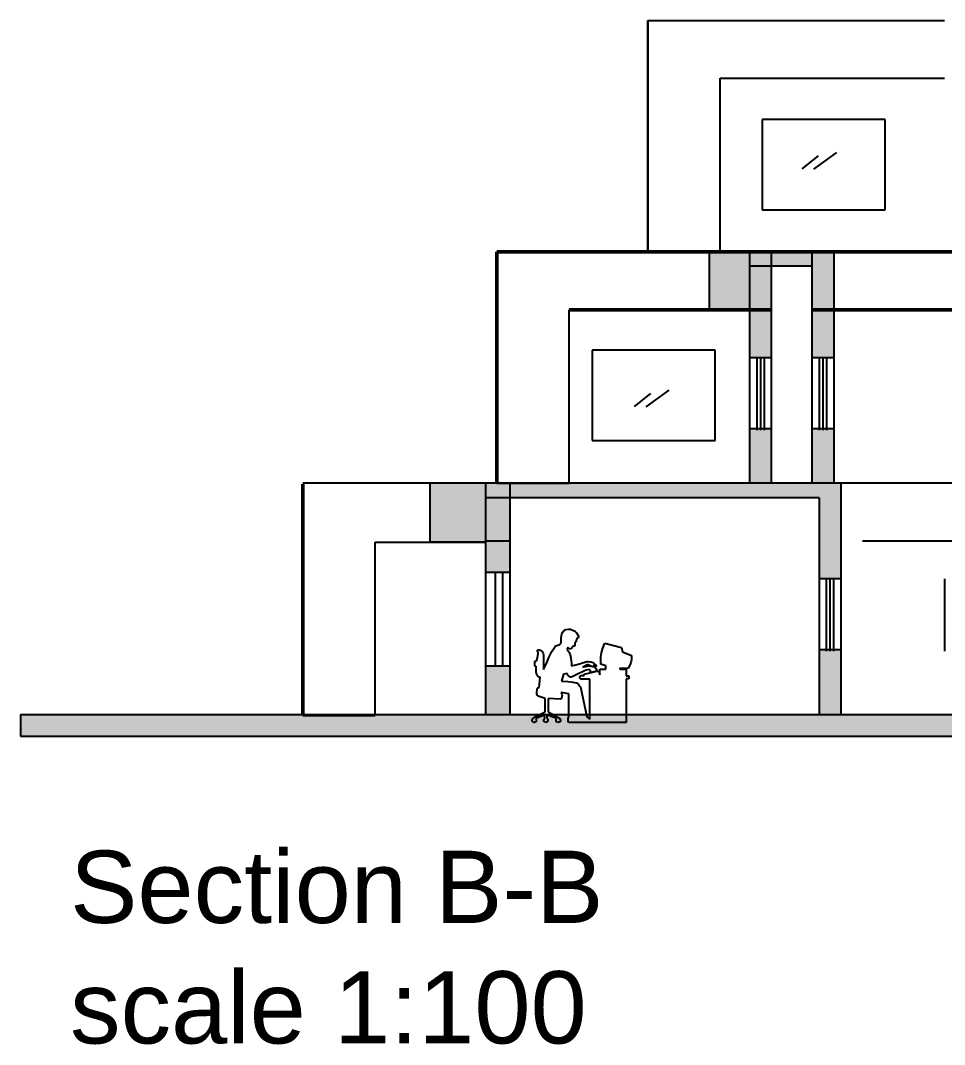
# Model space of a CAD drawing. Header units: metres. Extents: x -98 to 909, y -67 to 255.
# Drawn here: x -41.38 to -28.6, y 14.7 to 28.87 of the extents above; entities that cross this region are included whole.
import ezdxf

# ---------------------------------------------------------------- set-up
doc = ezdxf.new("R2010")
doc.units = ezdxf.units.M
doc.header["$MEASUREMENT"] = 0
doc.layers.get('0').update_dxf_attribs({"color": 160})
doc.layers.add('bo', color=7, linetype='Continuous')
doc.styles.get("Standard").update_dxf_attribs({"font": 'arial.ttf'})

# ---------------------------------------------------------------- blocks, each defined once
blk = doc.blocks.new('person-30')
at = {"color": 0, "linetype": 'ByBlock'}
for p, q in [((0.749, 1.282), (0.717, 1.267)), ((0.767, 1.289), (0.749, 1.282)), ((0.785, 1.291), (0.767, 1.289)), ((0.795, 1.291), (0.785, 1.291)), ((0.831, 1.284), (0.795, 1.291)), ((0.847, 1.277), (0.831, 1.284)), ((0.86, 1.269), (0.847, 1.277)), ((0.664, 1.203), (0.659, 1.19)), ((0.659, 1.19), (0.659, 1.178)), ((0.659, 1.178), (0.664, 1.169)), ((0.687, 1.241), (0.664, 1.203)), ((0.664, 1.169), (0.672, 1.164)), ((0.672, 1.164), (0.679, 1.162)), ((0.679, 1.162), (0.679, 1.162)), ((0.679, 1.162), (0.695, 1.115)), ((0.702, 1.257), (0.687, 1.241)), ((0.717, 1.267), (0.702, 1.257)), ((0.871, 1.257), (0.86, 1.269)), ((0.879, 1.243), (0.871, 1.257)), ((0.888, 1.219), (0.879, 1.243)), ((0.892, 1.2), (0.888, 1.219)), ((0.897, 1.162), (0.892, 1.2)), ((0.898, 1.125), (0.897, 1.162)), ((0.063, 1.038), (0.048, 0.975)), ((0.293, 1.094), (0.063, 1.038)), ((0.307, 1.064), (0.293, 1.094)), ((0.326, 1.013), (0.307, 1.064)), ((0.34, 0.962), (0.326, 1.013)), ((0.695, 1.115), (0.708, 1.104)), ((0.708, 1.104), (0.708, 1.06)), ((0.708, 1.06), (0.713, 1.056)), ((0.713, 1.056), (0.721, 1.055)), ((0.721, 1.055), (0.732, 1.057)), ((0.732, 1.057), (0.735, 1.046)), ((0.735, 1.046), (0.738, 1.045)), ((0.738, 1.045), (0.744, 1.046)), ((0.744, 1.046), (0.744, 1.04)), ((0.744, 1.04), (0.748, 1.036)), ((0.748, 1.036), (0.754, 1.035)), ((0.754, 1.035), (0.756, 1.028)), ((0.756, 1.028), (0.76, 1.019)), ((0.76, 1.019), (0.763, 1.016)), ((0.763, 1.016), (0.77, 1.015)), ((0.77, 1.015), (0.783, 1.018)), ((0.783, 1.018), (0.805, 1.035)), ((0.81, 0.994), (0.789, 0.975)), ((0.805, 1.035), (0.812, 1.026)), ((0.815, 1.004), (0.81, 0.994)), ((0.812, 1.026), (0.816, 1.016)), ((0.817, 1.01), (0.815, 1.004)), ((0.816, 1.016), (0.817, 1.01)), ((0.899, 1.107), (0.898, 1.125)), ((0.907, 1.086), (0.899, 1.107)), ((0.916, 1.079), (0.907, 1.086)), ((0.956, 1.066), (0.916, 1.079)), ((0.973, 1.058), (0.956, 1.066)), ((0.981, 1.052), (0.973, 1.058)), ((1.026, 0.981), (0.981, 1.052)), ((1.189, 1), (1.174, 0.991)), ((1.202, 1.005), (1.189, 1)), ((1.216, 1.007), (1.202, 1.005)), ((1.22, 1.005), (1.216, 1.007)), ((1.218, 0.976), (1.222, 0.992)), ((1.222, 1), (1.22, 1.005)), ((1.222, 0.992), (1.222, 1)), ((-0.075, 0.926), (-0.076, 0.895)), ((-0.076, 0.895), (-0.074, 0.864)), ((0.048, 0.975), (-0.075, 0.926)), ((-0.074, 0.864), (-0.071, 0.847)), ((0.344, 0.934), (0.34, 0.962)), ((0.347, 0.907), (0.344, 0.934)), ((0.35, 0.856), (0.347, 0.907)), ((0.349, 0.805), (0.35, 0.856)), ((0.764, 0.888), (0.755, 0.817)), ((0.774, 0.933), (0.764, 0.888)), ((0.782, 0.959), (0.774, 0.933)), ((0.789, 0.975), (0.782, 0.959)), ((1.051, 0.935), (1.026, 0.981)), ((1.069, 0.897), (1.051, 0.935)), ((1.092, 0.839), (1.069, 0.897)), ((1.144, 0.953), (1.139, 0.931)), ((1.139, 0.931), (1.139, 0.919)), ((1.139, 0.919), (1.143, 0.791)), ((1.149, 0.963), (1.144, 0.953)), ((1.161, 0.979), (1.149, 0.963)), ((1.174, 0.991), (1.161, 0.979)), ((1.215, 0.96), (1.218, 0.976)), ((1.215, 0.947), (1.215, 0.96)), ((1.219, 0.924), (1.215, 0.947)), ((1.226, 0.892), (1.219, 0.924)), ((1.24, 0.846), (1.226, 0.892)), ((1.247, 0.85), (1.24, 0.846)), ((1.25, 0.85), (1.247, 0.85)), ((1.255, 0.849), (1.25, 0.85)), ((-0.071, 0.847), (-0.062, 0.813)), ((-0.062, 0.813), (-0.049, 0.782)), ((-0.049, 0.782), (-0.03, 0.751)), ((-0.03, 0.751), (-0.026, 0.744)), ((-0.026, 0.744), (0.086, 0.752)), ((0, 0.737), (0, 0.645)), ((0.086, 0.737), (0, 0.737)), ((0.086, 0.752), (0.086, 0.737)), ((0.279, 0.784), (0.349, 0.805)), ((0.279, 0.737), (0.279, 0.784)), ((0.362, 0.737), (0.279, 0.737)), ((0.362, 0.66), (0.362, 0.737)), ((0.379, 0.715), (0.362, 0.66)), ((0.579, 0.668), (0.379, 0.715)), ((0.408, 0.737), (0.407, 0.71)), ((0.407, 0.71), (0.48, 0.691)), ((0.437, 0.767), (0.408, 0.737)), ((0.42, 0.796), (0.409, 0.773)), ((0.409, 0.773), (0.412, 0.772)), ((0.412, 0.772), (0.42, 0.775)), ((0.452, 0.827), (0.42, 0.796)), ((0.42, 0.775), (0.446, 0.799)), ((0.521, 0.784), (0.437, 0.767)), ((0.446, 0.799), (0.441, 0.769)), ((0.441, 0.769), (0.486, 0.777)), ((0.488, 0.836), (0.452, 0.827)), ((0.48, 0.691), (0.494, 0.713)), ((0.486, 0.777), (0.513, 0.79)), ((0.522, 0.844), (0.488, 0.836)), ((0.494, 0.713), (0.502, 0.73)), ((0.502, 0.73), (0.528, 0.728)), ((0.513, 0.79), (0.527, 0.798)), ((0.597, 0.763), (0.521, 0.784)), ((0.536, 0.844), (0.522, 0.844)), ((0.527, 0.798), (0.536, 0.796)), ((0.528, 0.728), (0.551, 0.724)), ((0.556, 0.84), (0.536, 0.844)), ((0.536, 0.796), (0.577, 0.775)), ((0.551, 0.724), (0.574, 0.715)), ((0.629, 0.815), (0.556, 0.84)), ((0.574, 0.715), (0.69, 0.656)), ((0.577, 0.775), (0.597, 0.763)), ((0.692, 0.798), (0.629, 0.815)), ((0.752, 0.784), (0.692, 0.798)), ((0.755, 0.817), (0.752, 0.784)), ((1.117, 0.78), (1.092, 0.839)), ((1.143, 0.73), (1.117, 0.78)), ((1.143, 0.791), (1.143, 0.73)), ((1.241, 0.695), (1.243, 0.733)), ((1.242, 0.777), (1.249, 0.774)), ((1.242, 0.774), (1.242, 0.777)), ((1.243, 0.733), (1.242, 0.774)), ((1.249, 0.774), (1.252, 0.774)), ((1.252, 0.774), (1.257, 0.776)), ((1.259, 0.842), (1.255, 0.849)), ((1.257, 0.776), (1.261, 0.782)), ((1.263, 0.821), (1.259, 0.842)), ((1.261, 0.782), (1.263, 0.796)), ((1.263, 0.796), (1.263, 0.821)), ((-0.04, 0.645), (-0.04, 0.603)), ((0, 0.645), (-0.04, 0.645)), ((-0.04, 0.603), (0, 0.603)), ((0, 0.603), (0, 0)), ((0.5, 0.047), (0.502, 0.6)), ((0.502, 0.6), (0.62, 0.6)), ((0.579, 0.648), (0.579, 0.668)), ((0.621, 0.648), (0.579, 0.648)), ((0.62, 0.6), (0.629, 0.603)), ((0.628, 0.645), (0.621, 0.648)), ((0.635, 0.637), (0.628, 0.645)), ((0.629, 0.603), (0.636, 0.61)), ((0.638, 0.626), (0.635, 0.637)), ((0.636, 0.61), (0.638, 0.614)), ((0.638, 0.614), (0.638, 0.626)), ((0.69, 0.656), (0.744, 0.631)), ((0.744, 0.631), (0.762, 0.628)), ((0.762, 0.628), (0.77, 0.628)), ((0.77, 0.628), (0.781, 0.631)), ((0.781, 0.631), (0.79, 0.638)), ((0.79, 0.638), (0.801, 0.651)), ((0.801, 0.651), (0.812, 0.675)), ((0.891, 0.569), (0.806, 0.564)), ((0.812, 0.675), (0.813, 0.676)), ((0.813, 0.676), (0.865, 0.666)), ((0.865, 0.666), (0.891, 0.569)), ((1.189, 0.625), (1.2, 0.626)), ((1.199, 0.485), (1.189, 0.625)), ((1.2, 0.626), (1.214, 0.633)), ((1.214, 0.633), (1.225, 0.643)), ((1.225, 0.643), (1.234, 0.66)), ((1.234, 0.66), (1.238, 0.677)), ((1.238, 0.677), (1.241, 0.695)), ((0.631, 0.49), (0.54, 0.075)), ((0.641, 0.507), (0.631, 0.49)), ((0.662, 0.535), (0.641, 0.507)), ((0.672, 0.543), (0.662, 0.535)), ((0.687, 0.548), (0.672, 0.543)), ((0.735, 0.557), (0.687, 0.548)), ((0.806, 0.564), (0.735, 0.557)), ((1.225, 0.48), (1.199, 0.485)), ((1.228, 0.457), (1.225, 0.48)), ((1.232, 0.412), (1.228, 0.457)), ((0.789, 0.396), (0.899, 0.413)), ((0.789, 0.092), (0.789, 0.396)), ((0.886, 0.39), (0.884, 0.374)), ((0.884, 0.374), (0.886, 0.352)), ((0.891, 0.402), (0.886, 0.39)), ((0.886, 0.352), (0.891, 0.337)), ((0.899, 0.413), (0.891, 0.402)), ((0.891, 0.337), (0.898, 0.328)), ((0.898, 0.328), (0.907, 0.323)), ((0.907, 0.323), (1.076, 0.331)), ((1.076, 0.331), (1.076, 0.148)), ((1.117, 0.148), (1.118, 0.329)), ((1.118, 0.329), (1.186, 0.352)), ((1.186, 0.352), (1.217, 0.365)), ((1.217, 0.365), (1.225, 0.371)), ((1.225, 0.371), (1.229, 0.38)), ((1.229, 0.38), (1.231, 0.394)), ((1.231, 0.394), (1.232, 0.412)), ((1.076, 0.148), (0.918, 0.057)), ((1.275, 0.067), (1.117, 0.148)), ((0, 0), (0.789, 0)), ((0.54, 0.075), (0.5, 0.047)), ((0.791, 0.083), (0.789, 0.092)), ((0.789, 0), (0.795, 0.007)), ((0.798, 0.051), (0.791, 0.083)), ((0.795, 0.007), (0.798, 0.017)), ((0.8, 0.031), (0.798, 0.051)), ((0.798, 0.017), (0.8, 0.031)), ((0.908, 0.035), (0.906, 0.024)), ((0.906, 0.024), (0.908, 0.013)), ((0.918, 0.057), (0.908, 0.035)), ((0.908, 0.013), (0.915, 0.006)), ((0.915, 0.006), (0.924, 0.002)), ((0.924, 0.002), (0.941, 0)), ((0.941, 0), (0.952, 0.002)), ((0.952, 0.002), (0.961, 0.007)), ((0.961, 0.007), (0.967, 0.016)), ((0.962, 0.052), (1.093, 0.103)), ((0.966, 0.031), (0.962, 0.052)), ((0.967, 0.016), (0.966, 0.031)), ((1.082, 0.043), (1.08, 0.033)), ((1.08, 0.033), (1.08, 0.027)), ((1.08, 0.027), (1.083, 0.015)), ((1.087, 0.051), (1.082, 0.043)), ((1.083, 0.015), (1.09, 0.006)), ((1.094, 0.058), (1.087, 0.051)), ((1.09, 0.006), (1.094, 0.003)), ((1.093, 0.103), (1.094, 0.058)), ((1.094, 0.003), (1.107, 0)), ((1.107, 0), (1.12, 0.002)), ((1.12, 0.002), (1.128, 0.006)), ((1.124, 0.052), (1.128, 0.101)), ((1.125, 0.052), (1.124, 0.052)), ((1.135, 0.039), (1.125, 0.052)), ((1.128, 0.101), (1.246, 0.052)), ((1.128, 0.006), (1.132, 0.01)), ((1.132, 0.01), (1.137, 0.019)), ((1.137, 0.029), (1.135, 0.039)), ((1.137, 0.019), (1.137, 0.029)), ((1.241, 0.035), (1.24, 0.025)), ((1.24, 0.025), (1.241, 0.019)), ((1.246, 0.052), (1.241, 0.035)), ((1.241, 0.019), (1.246, 0.009)), ((1.246, 0.009), (1.256, 0.002)), ((1.256, 0.002), (1.267, 0)), ((1.267, 0), (1.277, 0.001)), ((1.289, 0.052), (1.275, 0.067)), ((1.277, 0.001), (1.287, 0.006)), ((1.287, 0.006), (1.293, 0.015)), ((1.295, 0.04), (1.289, 0.052)), ((1.293, 0.015), (1.296, 0.026)), ((1.296, 0.033), (1.295, 0.04)), ((1.296, 0.026), (1.296, 0.033))]:
    blk.add_line(p, q, dxfattribs=at)

msp = doc.modelspace()

# ---------------------------------------------------------------- hatches: boundary and pattern name
at = {"layer": 'bo'}
h = msp.add_hatch(color=256, dxfattribs=at)
h.paths.add_polyline_path([(-31.29518, 25.6653), (-31.8486, 25.6653), (-31.8486, 24.8653), (-31.29518, 24.8653)])
h.paths.add_polyline_path([(-35.71048, 22.4653), (-35.71048, 21.65162), (-34.9463, 21.65162), (-34.9463, 22.4653)])
h = msp.add_hatch(color=256, dxfattribs=at)
h.paths.add_polyline_path([(-31.29518, 22.4653), (-30.99518, 22.4653), (-30.99518, 23.21583), (-31.29518, 23.21583)])
h.paths.add_polyline_path([(-30.43293, 22.4653), (-30.13293, 22.4653), (-30.13293, 23.21583), (-30.43293, 23.21583)])
h.paths.add_polyline_path([(-30.43293, 24.1984), (-30.13293, 24.1984), (-30.13293, 24.8653), (-30.43293, 24.8653)])
h.paths.add_polyline_path([(-30.99518, 24.8653), (-31.29518, 24.8653), (-31.29518, 24.1984), (-30.99518, 24.1984)])
h.paths.add_polyline_path([(-30.99518, 25.4653), (-31.29518, 25.4653), (-31.29518, 24.8653), (-30.99518, 24.8653)])
h.paths.add_polyline_path([(-30.43293, 24.8653), (-30.13293, 24.8653), (-30.13293, 25.6653), (-30.43293, 25.6653)])
h = msp.add_hatch(color=256, dxfattribs=at)
h.paths.add_polyline_path([(-31.29518, 25.6653), (-31.29518, 25.4653), (-30.99518, 25.4653), (-30.99518, 25.6653)])
h.paths.add_polyline_path([(-30.43293, 25.4653), (-30.43293, 25.6653), (-30.99518, 25.6653), (-30.99518, 25.4653)])
h = msp.add_hatch(color=256, dxfattribs=at)
h.paths.add_polyline_path([(-34.61194, 19.9377), (-34.9463, 19.9377), (-34.9463, 19.2653), (-34.61194, 19.2653)])
h.paths.add_polyline_path([(-34.61194, 21.6653), (-34.9463, 21.6653), (-34.9463, 21.2377), (-34.61194, 21.2377)])
h.paths.add_polyline_path([(-34.61194, 22.2653), (-34.9463, 22.2653), (-34.9463, 21.6653), (-34.61194, 21.6653)])
h.paths.add_polyline_path([(-34.61194, 22.4653), (-34.78872, 22.4653), (-34.9463, 22.4653), (-34.9463, 22.2653), (-34.61194, 22.2653)])
h.paths.add_polyline_path([(-30.0348, 22.4653), (-34.61194, 22.4653), (-34.61194, 22.2653), (-30.3348, 22.2653), (-30.3348, 21.14498), (-30.0348, 21.14498)])
for points in [[(-30.3348, 19.2653), (-30.0348, 19.2653), (-30.0348, 20.1624), (-30.3348, 20.1624)], [(-2.18797, 18.9653), (-2.18797, 19.2653), (-41.37681, 19.2653), (-41.37681, 18.9653)]]:
    msp.add_hatch(color=256, dxfattribs=at).paths.add_polyline_path(points)

# ---------------------------------------------------------------- linework, layer by layer
for p, q in [((-32.70202, 28.8653), (-32.70202, 25.6653)), ((-32.70202, 25.6653), (-32.70202, 28.8653)), ((-32.70202, 28.8653), (-28.60043, 28.8653)), ((-31.70202, 25.6653), (-31.70202, 28.0653)), ((-31.70202, 28.0653), (-28.60043, 28.0653)), ((-31.12311, 27.49766), (-31.12311, 26.24766)), ((-29.42311, 27.49766), (-31.12311, 27.49766)), ((-29.42311, 26.24766), (-29.42311, 27.49766)), ((-30.34904, 26.99511), (-30.57535, 26.81434)), ((-30.09312, 27.0395), (-30.41329, 26.80973)), ((-31.12311, 26.24766), (-29.42311, 26.24766)), ((-31.8486, 24.8653), (-31.8486, 25.6653)), ((-31.29518, 25.6653), (-31.29518, 22.4653)), ((-30.99518, 25.6653), (-30.99518, 22.4653)), ((-30.43293, 25.6653), (-30.43293, 22.4653)), ((-30.13293, 25.6653), (-30.13293, 22.4653)), ((-30.43293, 25.4653), (-31.29518, 25.4653)), ((-33.78872, 22.4653), (-33.78872, 24.8653)), ((-31.29518, 24.8653), (-31.8486, 24.8653)), ((-33.47101, 24.30795), (-33.47101, 23.05795)), ((-31.77101, 24.30795), (-33.47101, 24.30795)), ((-31.77101, 23.05795), (-31.77101, 24.30795)), ((-30.99518, 24.1984), (-31.29518, 24.1984)), ((-31.19518, 24.1984), (-31.19518, 23.1984)), ((-31.14518, 24.1984), (-31.14518, 23.1984)), ((-31.09518, 24.1984), (-31.09518, 23.1984)), ((-30.13293, 24.1984), (-30.43293, 24.1984)), ((-30.33293, 24.1984), (-30.33293, 23.1984)), ((-30.28293, 24.1984), (-30.28293, 23.1984)), ((-30.23293, 24.1984), (-30.23293, 23.1984)), ((-32.66619, 23.70619), (-32.89249, 23.52542)), ((-32.41027, 23.75057), (-32.73043, 23.5208)), ((-30.99518, 23.21583), (-31.29518, 23.21583)), ((-30.13293, 23.21583), (-30.43293, 23.21583)), ((-33.47101, 23.05795), (-31.77101, 23.05795)), ((-6.35454, 22.4653), (-37.47467, 22.4653)), ((-35.71048, 21.65162), (-35.71048, 22.4653)), ((-34.9463, 22.4653), (-34.9463, 19.2653)), ((-34.58872, 22.4653), (-34.78872, 22.4653)), ((-34.78872, 22.4653), (-33.78872, 22.4653)), ((-34.61194, 22.4653), (-34.61194, 19.2653)), ((-30.0348, 22.4653), (-30.0348, 19.2653)), ((-30.3348, 22.2653), (-34.9463, 22.2653)), ((-30.3348, 22.2653), (-30.3348, 19.2653)), ((-36.47467, 21.65162), (-34.9463, 21.65162)), ((-36.47467, 19.25162), (-36.47467, 21.65162)), ((-34.9463, 21.65162), (-35.71048, 21.65162)), ((-34.61194, 21.6653), (-34.9463, 21.6653)), ((-23.5738, 21.6653), (-29.7348, 21.6653)), ((-34.9463, 21.2377), (-34.61194, 21.2377)), ((-34.81194, 21.2377), (-34.81194, 19.9377)), ((-34.71194, 21.2377), (-34.71194, 19.9377)), ((-30.0348, 21.14498), (-30.3348, 21.14498)), ((-30.2348, 21.14498), (-30.2348, 20.14498)), ((-30.1848, 21.14498), (-30.1848, 20.14498)), ((-30.1348, 21.14498), (-30.1348, 20.14498)), ((-28.60043, 21.14498), (-28.60043, 20.14498)), ((-30.0348, 20.1624), (-30.3348, 20.1624)), ((-34.61194, 19.9377), (-34.9463, 19.9377)), ((-41.37681, 19.2653), (-2.18797, 19.2653)), ((-41.37681, 19.2653), (-41.37681, 18.9653)), ((-37.47467, 19.25162), (-36.47467, 19.25162)), ((-41.37681, 18.9653), (-2.18797, 18.9653))]:
    msp.add_line(p, q, dxfattribs=at)
at = {"layer": 'bo', "lineweight": 50}
for p, q in [((-34.78872, 22.4653), (-34.78872, 25.6653)), ((-34.78872, 25.6653), (-32.70202, 25.6653)), ((-34.38872, 25.6653), (-34.58872, 25.6653)), ((-8.94514, 25.6653), (-32.70202, 25.6653)), ((-33.78872, 24.8653), (-31.29518, 24.8653)), ((-30.99518, 24.8653), (-32.70202, 24.8653)), ((-15.14953, 24.8653), (-30.43293, 24.8653)), ((-37.47467, 19.25162), (-37.47467, 22.45162))]:
    msp.add_line(p, q, dxfattribs=at)

# ---------------------------------------------------------------- block references
at = {"layer": 'bo', "xscale": -1}
msp.add_blockref('person-30', (-33.00415, 19.15749), dxfattribs=at)

# ---------------------------------------------------------------- texts
at = {"layer": 'bo', "insert": (-40.69165, 17.38407), "char_height": 1, "attachment_point": 1}
msp.add_mtext_dynamic_manual_height_columns('Section B-B ^Jscale 1:100', width=41.6090494, gutter_width=1, heights=[0], dxfattribs=at)

doc.saveas('drawing.dxf')
